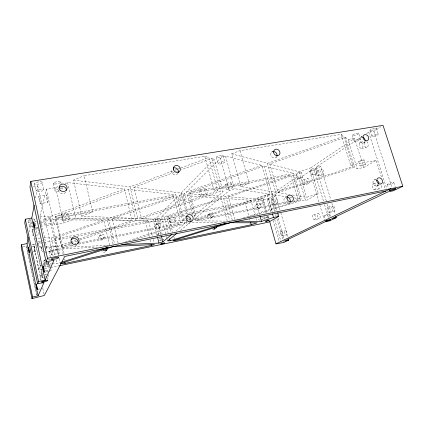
<?xml version="1.0" encoding="UTF-8"?>
<svg xmlns="http://www.w3.org/2000/svg" width="424" height="424" viewBox="0 0 424 424"><rect width="100%" height="100%" fill="white"/><g stroke="black" fill="none" stroke-linecap="round" stroke-linejoin="round"><path stroke-width="0.32" stroke-dasharray="2.12 1.59" d="M42.93 288.256L42.941 287.716M36.549 294.908L26.277 246.318L26.421 245.538L36.899 295.093M29.203 231.981L31.095 221.8L27.29 222.489M35.505 198.098L37.784 185.871L30.629 187.032M41.001 279.973L38.796 269.643L40.216 265.504L34.561 239.099L35.012 237.186M36.061 232.712L37.566 226.326M46.147 248.236L46.555 247.033L39.904 216.383L46.311 189.125L55.639 187.588L58.035 186.592M42.167 269.298L38.929 269.971L33.629 244.144L31.826 244.494M41.276 248.294L41.589 247.272M65.206 183.592L67.596 182.596L124.386 188.987L132.06 220.501L75.737 218.408L63.574 223.066L54.187 224.805L56.339 218.546L92.591 211.952L84.153 175.674L204.803 156.292L208.836 157.537L217.804 190.689L137.752 218.524L81.684 216.129L73.437 180.152L84.153 175.674M38.929 269.971L33.629 244.144M43.995 260.914L44.335 259.986A2.708 2.608 -3 0 0 49.173 262.212M99.089 236.629L100.186 235.055M102.947 239.099A2.29 2.21 26 0 0 101.098 235.643A2.29 2.21 26 0 0 99.009 238.86A2.29 2.21 26 0 0 102.947 239.099L104.087 237.557A2.316 2.237 26.6 0 0 102.21 234.064A2.316 2.237 26.6 0 0 100.101 237.308A2.316 2.237 26.6 0 0 104.087 237.557M118.073 242.963L112.275 218.583L152.974 219.054L156.843 217.766L177.762 196.418L184.785 223.607L175.324 231.478M187.647 220.65L141.579 218.683L133.862 187.36L181.117 192.994L214.226 159.196L211.777 158.444L181.477 169.69M165.858 233.91L161.56 216.86L183.051 195.453L221.037 198.172L227.169 220.809M192.395 214.597L186.496 192.024L220.475 158.179L225.6 156.196L261.735 165.365L269.961 194.181L193.704 219.611M155.38 225.012L156.536 223.877M33.984 246.084L34.991 251.39L33.984 246.084L31.54 246.561M158.709 228.61A2.449 2.316 45.3 0 0 157.686 224.556A2.449 2.316 45.3 0 0 154.733 227.269A2.449 2.316 45.3 0 0 158.709 228.61L159.885 227.502A2.47 2.332 45.4 0 0 158.857 223.416A2.47 2.332 45.4 0 0 155.884 226.151A2.47 2.332 45.4 0 0 159.885 227.502M157.728 234.398L158.905 233.333M190.821 218.583L188.304 220.681L187.488 217.533M193.847 216.065L223.077 191.743L214.226 159.196M271.593 152.227L273.019 151.045M180.386 230.455L190.095 222.552M194.213 219.197L229.352 190.588L234.562 188.722L269.961 194.181M276.225 157.293L277.19 156.52M208.184 214.862L210.373 213.155M211.078 218.005L213.299 216.33M213.685 229.665L215.493 228.419M190.901 214.12L262.44 200.261L263.262 199.704L268.742 198.644L272.5 211.857M234.631 219.303L228.478 196.778L255.158 198.835L267.046 194.727L272.293 193.726L298.358 176.188L305.662 200.928L318.344 193.636L310.644 167.92L354.575 138.357L363.76 167.517L357.241 168.72L354.496 167.194L345.173 137.344L269.781 163.982L278.027 192.639L289.682 194.563M255.905 205.025L257.707 203.817M360.649 137.233L362.186 136.21M270.957 212.27L267.348 199.572L309.737 171.333L314.279 170.512L320.703 166.293L330.752 199.508M326.31 201.071L316.087 167.12L362.101 136.576M366.484 133.666L368.679 132.214L373.878 131.371L380.874 126.771M267.348 199.572L271.164 198.829L275.918 195.708L280.11 210.309M258.158 209.053A2.311 2.056 55.4 0 0 258.041 205.2A2.311 2.056 55.4 0 0 254.888 206.864A2.311 2.056 55.4 0 0 258.158 209.053L259.97 207.871A2.327 2.067 55.3 0 0 259.854 203.997A2.327 2.067 55.3 0 0 256.684 205.667A2.327 2.067 55.3 0 0 259.97 207.871M363.893 142.84L365.96 141.51M285.41 197.319L286.428 196.678M288.829 203.382L290.371 202.46M263.092 218.954L261.709 219.78A2.316 2.067 57.1 0 0 261.937 217.062M363.76 167.517L376.141 160.394L381.733 177.9M374.212 180.025L375.823 179.177M377.508 185.739L379.141 184.917M47.965 262.382L47.573 262.536A2.343 0.35 -12.4 0 1 44.35 263.198L44.017 263.193A2.343 0.35 -12.4 0 1 45.622 262.329M231.705 153.833L239.952 150.642L341.071 134.397L343.737 136.311L353.139 166.441L275.722 192.258L240.768 186.496L231.705 153.833L267.417 163.351L343.737 136.311M81.684 216.129L92.591 211.952M39.904 216.383L50.504 216.505L124.386 188.987M73.437 180.152L129.998 186.899L174.073 170.48M174.693 170.252L180.279 168.169M180.9 167.941L208.836 157.537M105.603 245.47L61.941 247.425L55.173 216.558L128.287 189.427L175.785 194.775L182.908 222.393L79.262 242.888M133.862 187.36L175.912 171.752M176.532 171.524L177.767 171.063M240.768 186.496L249.158 183.486L239.952 150.642M186.496 192.024L261.735 165.365M287.61 201.692L196.98 219.611L189.798 192.242L264.141 165.975L293.7 173.48L301.204 198.999L294.086 200.409M46.555 247.033L57.123 246.556L70.236 241.998M70.861 241.781L75.859 240.042M79.606 238.739L132.06 220.501M76.728 241.166L61.772 246.349L72.138 244.298M79.845 240.085L135.924 220.644L182.908 222.393M141.579 218.683L220.681 191.266L223.077 191.743M166.939 216.993L168.842 217.04L244.987 202.343L251.008 200.319L223.655 198.363L166.939 216.993L170.84 232.352M38.791 223.559L50.016 219.749L103.742 220.183L109.816 246M44.064 237.838L51.293 237.975L103.742 220.183M173.633 196.471L55.401 217.915L108.586 218.54L173.633 196.471L180.682 223.872L125.52 241.622M58.565 255.269L54.776 238.044L107.452 220.215L148.501 220.544L152.412 236.311M112.275 218.583L177.762 196.418M54.776 238.044L59.53 238.134L145.522 221.54L148.501 220.544M196.98 219.611L272.309 194.542L286.439 196.725M278.027 192.639L354.496 167.194M161.56 216.86L164.067 216.924L221.037 198.172M225.377 221.1L195.899 220.851L188.797 193.72L225.886 196.577L290.774 175.223L298.199 200.563L243.307 217.793M269.781 163.982L298.947 171.757L310.644 167.92M228.478 196.778L293.164 175.531L298.358 176.188M44.494 253.043L56.487 249.179L97.419 247.229M52.353 263.876L56.927 263.702L60.669 262.493M133.534 240.069L184.785 223.607M292.274 194.992L306.515 197.34L318.344 193.636M248.978 216.844L300.552 200.679L305.662 200.928M250.367 200.488L250.918 200.34L255.073 215.312M38.017 289.332L41.7 288.527M282.193 235.945L286.343 235.039M280.895 231.387L285.045 230.492M42.119 277.699A3.122 0.281 78.6 0 0 41.563 273.422A3.122 0.281 78.6 0 0 40.953 272.844A3.122 0.281 78.6 0 0 42.119 277.699L44.626 277.164M45.251 277.031L47.128 276.634M314.523 219.738A2.661 1.389 77.5 0 0 315.164 215.864A2.661 1.389 77.5 0 0 312.711 215.784A2.661 1.389 77.5 0 0 314.523 219.738L319.06 218.773A2.65 1.405 77.5 0 0 319.717 214.904A2.65 1.405 77.5 0 0 317.237 214.83A2.65 1.405 77.5 0 0 319.06 218.773M40.964 271.604L42.22 271.344M45.352 270.687L47.234 270.295M313.728 214.518L318.27 213.564M44.912 272.166L49.714 271.159M329.114 212.466A2.783 1.521 77.7 0 0 329.846 208.375A2.783 1.521 77.7 0 0 327.169 208.348A2.783 1.521 77.7 0 0 329.114 212.466L333.815 211.481A2.772 1.537 77.7 0 0 334.568 207.4A2.772 1.537 77.7 0 0 331.86 207.378A2.772 1.537 77.7 0 0 333.815 211.481M38.796 269.643L39.061 269.584M44.753 268.758L49.931 267.682M50.578 267.544L58.989 265.795M40.216 265.504L42.098 265.117M42.729 264.989L47.122 264.083L51.696 263.903M43.699 265.731L49.703 264.497A3.286 0.345 78.7 0 1 50.361 266.352M328.293 206.992L333.004 206.022M51.384 254.861A3.853 0.429 78.8 0 0 50.753 249.445A3.853 0.429 78.8 0 0 49.905 248.968A3.853 0.429 78.8 0 0 51.384 254.861L59.069 253.314A3.837 0.472 78.8 0 0 58.48 247.913A3.837 0.472 78.8 0 0 57.558 247.452A3.837 0.472 78.8 0 0 59.069 253.314M374.578 189.804A3.169 1.972 78.6 0 0 375.643 185.034A3.169 1.972 78.6 0 0 372.203 185.193A3.169 1.972 78.6 0 0 374.578 189.804L379.777 188.76M49.968 247.319L57.664 245.803M373.682 183.55L376.576 182.977M33.162 251.75L34.991 251.39M272.886 204.379A2.359 1.092 78.9 0 0 273.3 200.881A2.359 1.092 78.9 0 0 271.387 200.907A2.359 1.092 78.9 0 0 272.886 204.379L277.02 203.562A2.353 1.108 78.9 0 0 277.45 200.07A2.353 1.108 78.9 0 0 275.51 200.102A2.353 1.108 78.9 0 0 277.02 203.562M74.73 243.784L76.023 243.53M61.941 247.425L72.97 245.236M78.811 244.076L180.682 223.872M195.899 220.851L288.484 202.487M293.668 201.458L298.199 200.563M170.278 222.854A2.406 0.726 78.9 0 0 170.321 219.351A2.406 0.726 78.9 0 0 169.028 219.261A2.406 0.726 78.9 0 0 170.278 222.854L175.271 221.874A2.401 0.742 78.9 0 0 175.335 218.376A2.401 0.742 78.9 0 0 174.01 218.291A2.401 0.742 78.9 0 0 175.271 221.874M169.468 218.122L174.465 217.152M33.517 244.616L43.269 242.724M43.921 242.602L71.237 237.308M77.088 236.173L186.348 215.005M23.103 246.932L26.277 246.318M272.155 199.736L276.294 198.93M275.918 195.708L271.842 196.492L276.024 211.136M34.561 239.099L40.185 238.028M33.157 235.829A3.085 0.276 79 0 0 32.563 231.403A3.085 0.276 79 0 0 32.039 231.175A3.085 0.276 79 0 0 33.157 235.829L35.648 235.357M36.268 235.241L39.374 234.652M304.13 184.631A2.629 1.362 79.8 0 0 304.724 180.651A2.629 1.362 79.8 0 0 302.365 180.82A2.629 1.362 79.8 0 0 304.13 184.631L308.651 183.778A2.624 1.373 79.8 0 0 309.26 179.803A2.624 1.373 79.8 0 0 306.875 179.977A2.624 1.373 79.8 0 0 308.651 183.778M35.431 228.091L37.81 227.651M318.079 175.812A2.756 1.489 80.3 0 0 318.763 171.609A2.756 1.489 80.3 0 0 316.193 171.853A2.756 1.489 80.3 0 0 318.079 175.812L322.77 174.948A2.745 1.505 80.3 0 0 323.464 170.75A2.745 1.505 80.3 0 0 320.867 170.999A2.745 1.505 80.3 0 0 322.77 174.948M32.012 229.776L34.503 229.31M35.123 229.198L38.234 228.621M303.335 179.437L307.861 178.594M200.684 195.231A2.846 1.012 79.8 0 0 200.87 190.97A2.846 1.012 79.8 0 0 199.11 191.07A2.846 1.012 79.8 0 0 200.684 195.231L206.472 194.166A2.836 1.034 79.8 0 0 206.684 189.915A2.836 1.034 79.8 0 0 204.887 190.026A2.836 1.034 79.8 0 0 206.472 194.166M34.816 221.593L36.607 221.27M317.263 170.369L321.954 169.521M188.797 193.72L290.774 175.223M204.803 156.292L213.855 189.904L249.158 183.486M341.071 134.397L350.616 165.037L376.141 160.394M199.752 189.618L205.55 188.574M55.173 216.558L175.785 194.775M189.798 192.242L293.7 173.48M316.087 167.12L320.703 166.293M40.222 203.668A3.805 0.413 79.3 0 0 39.533 198.029A3.805 0.413 79.3 0 0 38.812 198.077A3.805 0.413 79.3 0 0 40.222 203.668L47.838 202.359A3.79 0.456 79.4 0 0 47.197 196.736A3.79 0.456 79.4 0 0 46.401 196.8A3.79 0.456 79.4 0 0 47.838 202.359M361.486 148.379L366.665 147.488M38.817 196.185L46.444 194.902M360.586 142.167L364.476 141.51M345.173 137.344L348.072 139.427L354.575 138.357M106.265 245.438L108.253 245.348M192.072 222.558L217.788 222.658M289.645 197.218L293.498 197.812M294.139 197.913L301.204 198.999M213.855 189.904L217.804 190.689M350.616 165.037L353.139 166.441M186.141 221.143L186.507 222.42A2.459 0.408 -14.6 0 0 188.129 222.319M376.3 128.09L378.219 134.053M393.832 182.484L395.221 186.788M373.878 131.371L391.999 187.747M370.014 130.391L371.917 136.327M387.372 184.573L388.548 188.251M368.679 132.214L386.773 188.807M383.132 182.272L385.326 189.146M358.678 133.385A3.323 0.716 -18.4 0 1 353.786 135.516A3.323 0.716 -18.4 0 1 354.093 134.122A3.323 0.716 -18.4 0 1 358.678 133.385L360.559 139.326A3.328 0.684 -18.2 0 1 355.646 141.425A3.328 0.684 -18.2 0 1 355.969 140.079A3.328 0.684 -18.2 0 1 360.559 139.326M364.02 159.906A2.836 0.498 -17.6 0 1 359.817 161.592A2.836 0.498 -17.6 0 1 360.119 160.606A2.836 0.498 -17.6 0 1 364.02 159.906L365.44 164.411A2.841 0.477 -17.5 0 1 361.227 166.081A2.841 0.477 -17.5 0 1 361.54 165.122A2.841 0.477 -17.5 0 1 365.44 164.411M352.36 135.304L354.226 141.24M358.619 161.502L360.029 166.001M348.072 139.427L357.241 168.72M331.886 203.266L335.108 213.924M327.259 204.214L330.853 216.161M315.504 168.471A2.735 0.514 -17 0 1 311.603 170.093A2.735 0.514 -17 0 1 311.539 169.181A2.735 0.514 -17 0 1 315.504 168.471L317.019 173.511A2.74 0.493 -16.9 0 1 313.108 175.112A2.74 0.493 -16.9 0 1 313.055 174.232A2.74 0.493 -16.9 0 1 317.019 173.511M329.316 214.374A2.772 0.318 -16 0 1 325.293 215.79A2.772 0.318 -16 0 1 325.335 215.212A2.772 0.318 -16 0 1 329.316 214.374L330.005 216.675M314.279 170.512L323.549 201.379M324.493 204.532L328.468 217.761M310.262 170.029L311.767 175.064M323.978 215.88L325.012 219.33M309.737 171.333L318.996 202.301M319.749 204.829L324.286 219.998M301.226 172.404A2.719 0.514 -16.7 0 1 297.399 174.004A2.719 0.514 -16.7 0 1 297.229 173.124A2.719 0.514 -16.7 0 1 301.226 172.404L302.72 177.439A2.724 0.493 -16.6 0 1 298.878 179.018A2.724 0.493 -16.6 0 1 298.724 178.175A2.724 0.493 -16.6 0 1 302.72 177.439M298.947 171.757L306.515 197.34M296.016 173.951L297.494 178.986M293.164 175.531L300.552 200.679M42.077 283.444L42.22 283.932M267.417 163.351L275.722 192.258M280.836 212.848L287.758 236.974M272.293 193.726L277.158 210.723M264.141 165.975L272.309 194.542M276.936 214.316L277.301 215.593M278.027 218.137L284.393 240.419M271.164 198.829L274.779 211.497M275.68 214.661L276.04 215.927M276.946 219.097L283.089 240.625M283.269 241.261L283.63 242.528M274.646 219.404L281.096 242.051M267.046 194.727L271.901 211.788M273.3 220.522L279.077 240.843M268.413 216.865L268.726 217.984M262.981 198.379L264.232 202.804M263.262 199.704L266.988 212.88M267.878 216.017L268.588 218.53M262.44 200.261L265.975 212.769M267.035 216.526L267.565 218.402M264.544 217.973L265.021 219.653M258.486 199.693L259.727 204.119M255.158 198.835L259.557 214.502M255.942 218.434L256.467 220.31M244.987 202.343L248.957 216.664M249.651 219.155L249.996 220.401M225.6 156.196L234.514 188.738M230.969 182.649L232.336 187.631M222.955 155.354L224.747 161.867M220.475 158.179L229.352 190.588M225.266 184.361L226.623 189.337M216.341 157.399L218.116 163.908M225.886 196.577L232.235 219.897M223.655 198.363L229.591 220.21M211.777 158.444L220.681 191.266M184.832 193.604A2.867 0.604 -14.6 0 1 180.592 195.167A2.867 0.604 -14.6 0 1 180.735 194.049A2.867 0.604 -14.6 0 1 184.832 193.604L186.253 199.042A2.873 0.578 -14.6 0 1 181.997 200.589A2.873 0.578 -14.6 0 1 182.156 199.513A2.873 0.578 -14.6 0 1 186.253 199.042M183.051 195.453L187.964 214.358M188.95 218.137L189.767 221.291M181.117 192.994L186.671 214.385M179.273 194.95L180.688 200.393M168.842 217.04L172.732 232.326M173.867 236.783L174.672 239.968M164.067 216.924L168.19 233.242M166.494 236.438L167.136 238.961M167.294 239.597L167.613 240.858M160.023 218.328A2.48 0.451 -14 0 1 156.429 219.606A2.48 0.451 -14 0 1 156.382 218.816A2.48 0.451 -14 0 1 160.023 218.328L161.21 223.061A2.486 0.435 -14.1 0 1 157.611 224.328A2.486 0.435 -14.1 0 1 157.574 223.565A2.486 0.435 -14.1 0 1 161.21 223.061M156.843 217.766L160.972 234.233M155.2 219.505L156.387 224.243M161.719 239.613A2.109 0.313 -14.1 0 0 159.689 240.435L159.986 241.627M152.974 219.054L157.076 235.49M153.197 239.465L153.822 241.987M145.522 221.54L149.259 236.65M150.032 239.799L150.812 242.947M129.998 186.899L137.752 218.524M128.287 189.427L135.924 220.644M108.586 218.54L114.57 243.789M107.452 220.215L113.505 245.814M67.596 182.596L75.737 218.408M67.983 213.383L69.218 218.853M60.765 181.864L61.173 183.666M61.984 187.27L62.392 189.067M55.639 187.588L63.574 223.066M61.581 214.92L62.805 220.401M53.249 183.64L54.86 190.853M56.339 218.546L64.172 253.865M59.53 238.134L63.579 256.435M64.141 258.958L64.421 260.225M46.311 189.125L54.187 224.805M50.504 216.505L57.123 246.556M59.27 258.46L60.25 262.928M42.246 182.405A4.017 1.097 -10.8 0 1 36.125 184.345A4.017 1.097 -10.8 0 1 36.538 182.347A4.017 1.097 -10.8 0 1 42.246 182.405L43.868 189.782A4.023 1.049 -11 0 1 37.731 191.712A4.023 1.049 -11 0 1 38.16 189.788A4.023 1.049 -11 0 1 43.868 189.782M57.108 249.975A4.092 0.678 -12.4 0 1 50.843 251.819A4.092 0.678 -12.4 0 1 51.415 250.494A4.092 0.678 -12.4 0 1 57.108 249.975L58.374 255.725M49.931 218.19A3.18 0.689 -11.7 0 1 45.071 219.674A3.18 0.689 -11.7 0 1 45.458 218.387A3.18 0.689 -11.7 0 1 49.931 218.19L51.23 224.1A3.185 0.657 -11.8 0 1 46.359 225.579A3.185 0.657 -11.8 0 1 46.762 224.333A3.185 0.657 -11.8 0 1 51.23 224.1M50.016 219.749L56.487 249.179M51.293 237.975L55.237 255.979M56.079 259.838L56.927 263.702M37.784 185.871L53.037 255.688M43.709 219.314L45.002 225.245M34.36 183.672L35.971 191.086M49.131 251.559L50.392 257.341M48.352 262.122L49.189 265.996M46.709 262.159L47.122 264.083M34.636 219.367L35.934 225.393M47.154 277.476L47.689 279.962M43.783 263.06L44.621 266.945M38.118 243.948L38.531 245.862M31.095 221.8L43.396 279.193M42.792 288.362L44.032 294.171M28.238 220.522L29.532 226.57M40.026 275.733L40.958 280.1M186.449 222.324A2.459 0.408 -14.6 0 1 187.201 221.842M188.288 217.894A2.454 0.424 -14.6 0 1 187.064 218.196M185.436 218.286A2.454 0.424 -14.6 0 1 185.479 218.053M163.176 239.348A2.109 0.313 -14.1 0 1 163.192 239.799M161.756 240.244A2.109 0.313 -14.1 0 1 159.689 240.435M48.924 259.053A2.708 2.608 -3 0 1 49.555 260.257M45.638 245.936A2.703 2.586 0.8 0 1 46.72 248.904M42.135 249.81A2.703 2.586 0.8 0 1 41.897 246.667M264.014 216.494A2.332 2.078 57 0 1 262.021 219.171M158.173 234.991A2.475 2.348 48 0 1 162.678 234.08M105.417 251.713A2.295 2.231 27.8 0 1 101.845 251.05M214.422 228.949A2.147 1.972 54.7 0 1 211.656 229.522M45.029 251.4A2.682 2.565 0.4 0 1 44.372 251.618M42.983 251.543A2.682 2.565 0.4 0 1 41.584 247.696M46.216 247.955A2.682 2.565 0.4 0 1 46.449 248.586M49.105 262.509A2.687 2.586 -3.4 0 1 44.149 262.891L43.916 262.249A2.687 2.586 -3.4 0 1 44.764 259.79M48.023 259.546A2.687 2.586 -3.4 0 1 48.553 259.986M260.182 220.279A2.316 2.067 57.1 0 1 258.29 219.012L258.062 218.455A2.316 2.067 57.1 0 1 257.972 217.867M161.062 238.007A2.454 2.332 48 0 1 158.746 238.479M157.092 235.431A2.454 2.332 48 0 1 160.611 234.207M59.938 188.744A3.896 1.007 -11.5 0 1 61.75 189.952M59.291 190.837A3.896 1.007 -11.5 0 1 54.802 190.726A3.896 1.007 -11.5 0 1 58.957 188.871M40.921 241.908A2.73 0.498 -11.9 0 1 37.71 242.03A2.73 0.498 -11.9 0 1 41.223 240.864M42.379 240.774A2.73 0.498 -11.9 0 1 42.994 240.885M44.011 246.243A2.735 0.477 -12 0 1 43.704 246.418M42.013 246.98A2.735 0.477 -12 0 1 38.807 247.134A2.735 0.477 -12 0 1 42.326 245.968M43.481 245.872A2.735 0.477 -12 0 1 43.873 245.899M366.792 141.547A3.127 1.94 82.5 0 1 367.905 146.349A3.127 1.94 82.5 0 1 364.799 146.216A3.127 1.94 82.5 0 1 365.297 141.483M381.346 185.527A3.159 1.993 78.6 0 1 379.257 188.68A3.159 1.993 78.6 0 1 377.387 184.186M379.422 182.596A3.159 1.993 78.6 0 1 380.439 183.348M50.97 269.574A3.286 0.345 78.7 0 1 50.626 270.321M49.756 266.585A3.286 0.345 78.7 0 1 49.656 264.486M40.296 220.745A3.244 0.334 79.1 0 1 40.614 221.598M40.794 222.271A3.244 0.334 79.1 0 1 41.457 226.904M48.32 274.423A3.111 0.307 78.6 0 1 48.113 275.796M47.297 272.25A3.111 0.307 78.6 0 1 47.668 271.397M39.273 234.52A3.074 0.302 79 0 1 38.24 230.041M38.171 229.432A3.074 0.302 79 0 1 38.171 228.695M45.055 274.275A3.312 0.44 -12.6 0 1 46.317 274.519M45.946 274.704A3.312 0.44 -12.6 0 1 45.395 274.911M43.062 275.536A3.312 0.44 -12.6 0 1 40.031 275.786A3.312 0.44 -12.6 0 1 42.617 274.747M33.167 219.001A3.26 0.71 -11.3 0 1 33.591 220.067M31.302 220.692A3.26 0.71 -11.3 0 1 28.249 220.613A3.26 0.71 -11.3 0 1 30.745 219.367M35.584 225.112A3.265 0.684 -11.5 0 1 35.425 225.833M33.422 226.522A3.265 0.684 -11.5 0 1 29.601 226.734A3.265 0.684 -11.5 0 1 32.044 225.436M378.462 184.694A3.297 2.698 58.4 0 1 375.113 185.728A3.297 2.698 58.4 0 1 372.988 182.055A3.297 2.698 58.4 0 1 375.611 179.755M289.465 202.905A3.482 3.037 56.4 0 1 284.435 201.782A3.482 3.037 56.4 0 1 286.163 197.054M276.697 156.673A3.434 2.963 50.8 0 1 271.471 156.456A3.434 2.963 50.8 0 1 272.976 151.548M364.852 141.855A3.249 2.639 54.5 0 1 361.508 142.771A3.249 2.639 54.5 0 1 359.42 139.167A3.249 2.639 54.5 0 1 362.043 137.005M76.861 245.162A4.002 3.858 12.5 0 1 70.172 242.024M65.709 192.152A3.98 3.71 16.3 0 1 60.685 193.323A3.98 3.71 16.3 0 1 58.623 188.728M177.921 173.284A3.657 3.334 41.3 0 1 173.109 174.094A3.657 3.334 41.3 0 1 171.853 169.234M190.032 222.669A3.699 3.434 50 0 1 185.007 222.303A3.699 3.434 50 0 1 185.018 217.236M48.802 266.251L48.41 266.404A2.348 0.339 -12.5 0 1 45.183 267.072L44.854 267.067A2.348 0.339 -12.5 0 1 45.548 266.484A2.348 0.339 -12.5 0 1 48.495 265.875A2.348 0.339 -12.5 0 1 48.802 266.251M64.104 220.591A3.323 0.7 -12.1 0 0 69.245 219.033A3.323 0.7 -12.1 0 0 64.681 219.245A3.323 0.7 -12.1 0 0 64.104 220.591M62.885 215.132A3.318 0.726 -12 0 0 68.01 213.569A3.318 0.726 -12 0 0 63.446 213.744A3.318 0.726 -12 0 0 62.885 215.132M227.768 189.433A2.995 0.599 -15.5 0 0 232.352 187.79A2.995 0.599 -15.5 0 0 228.313 188.224A2.995 0.599 -15.5 0 0 227.768 189.433M226.411 184.472A2.995 0.62 -15.5 0 0 230.985 182.813A2.995 0.62 -15.5 0 0 226.946 183.221A2.995 0.62 -15.5 0 0 226.411 184.472M265.238 217.978A2.014 0.276 -15.6 0 0 268.392 216.945A2.014 0.276 -15.6 0 0 265.806 217.332A2.014 0.276 -15.6 0 0 265.238 217.978M209.785 214.586A2.162 1.977 52.4 0 0 212.88 216.627A2.162 1.977 52.4 0 0 212.837 213.012A2.162 1.977 52.4 0 0 209.785 214.586M207.601 216.282A2.136 1.961 52.4 0 0 210.664 218.302A2.136 1.961 52.4 0 0 210.627 214.719A2.136 1.961 52.4 0 0 207.601 216.282M217.703 157.627A3.477 0.885 -15.7 0 0 222.987 155.587A3.477 0.885 -15.7 0 0 218.249 155.905A3.477 0.885 -15.7 0 0 217.703 157.627M54.807 184.027A3.89 1.049 -11.3 0 0 60.807 182.135A3.89 1.049 -11.3 0 0 55.396 182.076A3.89 1.049 -11.3 0 0 54.807 184.027M219.473 164.114A3.487 0.848 -15.7 0 0 224.778 162.09A3.487 0.848 -15.7 0 0 220.04 162.45A3.487 0.848 -15.7 0 0 219.473 164.114M259.303 199.746A2.348 0.398 -15.8 0 0 262.959 198.49A2.348 0.398 -15.8 0 0 259.928 198.872A2.348 0.398 -15.8 0 0 259.303 199.746M260.543 204.156A2.348 0.382 -15.7 0 0 264.21 202.911A2.348 0.382 -15.7 0 0 261.179 203.308A2.348 0.382 -15.7 0 0 260.543 204.156M359.393 143.28A3.138 1.919 82.4 0 0 360.978 148.347A3.138 1.919 82.4 0 0 362.764 144.181A3.138 1.919 82.4 0 0 359.393 143.28M371.329 130.444A3.365 0.71 -18.7 0 0 376.337 128.276A3.365 0.71 -18.7 0 0 371.79 128.997A3.365 0.71 -18.7 0 0 371.329 130.444M373.226 136.364A3.371 0.684 -18.5 0 0 378.256 134.228A3.371 0.684 -18.5 0 0 373.708 134.97A3.371 0.684 -18.5 0 0 373.226 136.364M284.509 231.515A2.374 1.124 77.2 0 0 286.057 235.092A2.374 1.124 77.2 0 0 286.523 231.684A2.374 1.124 77.2 0 0 284.509 231.515M280.37 232.41A2.38 1.113 77.2 0 0 281.907 235.998A2.38 1.113 77.2 0 0 282.363 232.585A2.38 1.113 77.2 0 0 280.37 232.41M388.66 184.482A3.419 0.44 -17.1 0 0 393.854 182.596A3.419 0.44 -17.1 0 0 389.29 183.502A3.419 0.44 -17.1 0 0 388.66 184.482"/><path stroke-width="0.64" d="M28.244 237.127L27.035 243.625L21.582 244.674L21.2 247.303L31.975 298.639L44.308 295.464L64.74 256.435L385.925 191.023M34.19 205.174L31.795 218.047L25.297 219.208L24.751 222.945L37.678 283.799L44.085 282.421L38.086 295.825L32.59 297.044L31.975 298.639M335.866 216.426L336.248 217.682L331.61 218.673L387.78 191.95L393.006 190.88L402.8 186.258L383.031 125.361L30.814 181.403L29.977 187.132L46.121 261.831L54.028 260.214L45.119 280.11L38.558 281.515L37.678 283.799M46.121 261.831L47.477 258.296L30.814 181.403M121.794 244.743L158.968 243.074L162.88 241.839L171.842 234.377M176.808 233.37L167.613 240.858L170.098 240.774L225.801 223.284M59.636 265.663L268.625 222.155L278.78 216.388L277.699 212.615M269.68 221.625L275.971 243.858L390.769 188.696M288.309 238.876L288.67 240.148L283.63 242.528L275.971 243.858M336.248 217.682L329.411 220.909L324.853 221.895L284.573 241.055L288.67 240.148M251.204 224.757L257.167 222.812L230.269 222.706L172.95 240.673L174.836 240.604L251.204 224.757L250.515 222.266M235.802 221.185L261.491 221.397L273.517 217.475L278.78 216.388M61.92 262.09L107.468 247.431M61.019 263.362L113.659 246.455L154.447 244.51L151.437 245.464L65.116 263.378L60.394 263.564M47.477 258.296L402.8 186.258M272.441 213.68L273.517 217.475M260.087 216.383L261.491 221.397M169.621 238.887L170.098 240.774M161.449 236.136L162.88 241.839M157.548 237.387L158.968 243.074M151.124 244.203L151.437 245.464M64.84 262.117L65.116 263.378M31.795 218.047L45.119 280.11M25.297 219.208L38.558 281.515M27.035 243.625L38.086 295.825M21.582 244.674L32.59 297.044M107.256 248.157A2.321 2.252 28.5 0 1 102.974 249.63M216.881 226.898A2.168 1.988 54.6 0 1 213.463 227.598M105.523 248.549A2.295 2.231 27.8 0 1 106.037 250.743M214.608 227.386A2.147 1.972 54.7 0 1 214.618 228.462M377.074 180.317A3.297 2.698 58.4 0 1 378.685 183.968M286.984 197.012A3.482 3.037 56.4 0 1 290.223 201.48M273.787 151.532A3.434 2.963 50.8 0 1 276.983 155.931M362.785 137.196A3.249 2.639 54.5 0 1 365.117 140.381M71.476 239.369A4.002 3.858 12.5 0 1 77.968 243.493M59.069 187.864A3.98 3.71 16.3 0 1 63.605 186.507A3.98 3.71 16.3 0 1 66.335 190.339M173.151 168.1A3.657 3.334 41.3 0 1 177.041 168.731A3.657 3.334 41.3 0 1 178.276 172.483M185.754 216.722A3.699 3.434 50 0 1 190.593 221.969M28.445 247.203L29.505 252.471L28.445 247.203M36.268 284.128L37.402 289.465L36.268 284.128M266.182 221.333A2.014 0.265 -15.5 0 0 269.341 220.31A2.014 0.265 -15.5 0 0 266.76 220.708A2.014 0.265 -15.5 0 0 266.182 221.333M161.613 244.017A2.109 0.297 -14.2 0 0 164.676 242.994A2.109 0.297 -14.2 0 0 161.597 243.487A2.109 0.297 -14.2 0 0 161.613 244.017M326.835 220.946A2.777 0.292 -15.9 0 0 330.874 219.547A2.777 0.292 -15.9 0 0 326.888 220.401A2.777 0.292 -15.9 0 0 326.835 220.946M390.621 190.593A3.424 0.408 -16.9 0 0 395.831 188.744A3.424 0.408 -16.9 0 0 391.267 189.666A3.424 0.408 -16.9 0 0 390.621 190.593M43.073 267.189A3.297 0.313 78.7 0 0 44.313 272.293A3.297 0.313 78.7 0 0 43.736 267.751A3.297 0.313 78.7 0 0 43.073 267.189M33.644 223.321A3.254 0.302 79.1 0 0 34.832 228.202A3.254 0.302 79.1 0 0 34.212 223.49A3.254 0.302 79.1 0 0 33.644 223.321M42.787 282.024A3.318 0.408 -12.8 0 0 47.822 280.582A3.318 0.408 -12.8 0 0 43.169 281.218A3.318 0.408 -12.8 0 0 42.787 282.024M52.512 259.477A4.102 0.631 -12.5 0 0 58.798 257.644A4.102 0.631 -12.5 0 0 53.106 258.237A4.102 0.631 -12.5 0 0 52.512 259.477M376.756 180.645A3.334 2.719 58.3 0 0 381.314 183.815A3.334 2.719 58.3 0 0 380.858 178.34A3.334 2.719 58.3 0 0 376.756 180.645M286.969 198.194A3.519 3.063 56.4 0 0 291.908 201.532A3.519 3.063 56.4 0 0 291.648 195.687A3.519 3.063 56.4 0 0 286.969 198.194M273.597 152.078A3.466 2.984 50.8 0 0 278.489 155.428A3.466 2.984 50.8 0 0 278.261 149.767A3.466 2.984 50.8 0 0 273.597 152.078M362.997 137.334A3.281 2.655 54.5 0 0 367.513 140.508A3.281 2.655 54.5 0 0 367.094 135.203A3.281 2.655 54.5 0 0 362.997 137.334M72.053 243.238A4.049 3.901 13.3 0 0 78.891 241.887A4.049 3.901 13.3 0 0 74.163 236.815A4.049 3.901 13.3 0 0 72.053 243.238M60.139 190.212A4.028 3.752 16.6 0 0 66.918 189.078A4.028 3.752 16.6 0 0 62.259 184.069A4.028 3.752 16.6 0 0 60.139 190.212M173.389 169.542A3.694 3.36 41.4 0 0 179.331 171.678A3.694 3.36 41.4 0 0 177.757 165.678A3.694 3.36 41.4 0 0 173.389 169.542M186.051 217.92A3.742 3.466 50 0 0 191.431 221.445A3.742 3.466 50 0 0 191.42 215.175A3.742 3.466 50 0 0 186.051 217.92"/></g></svg>
